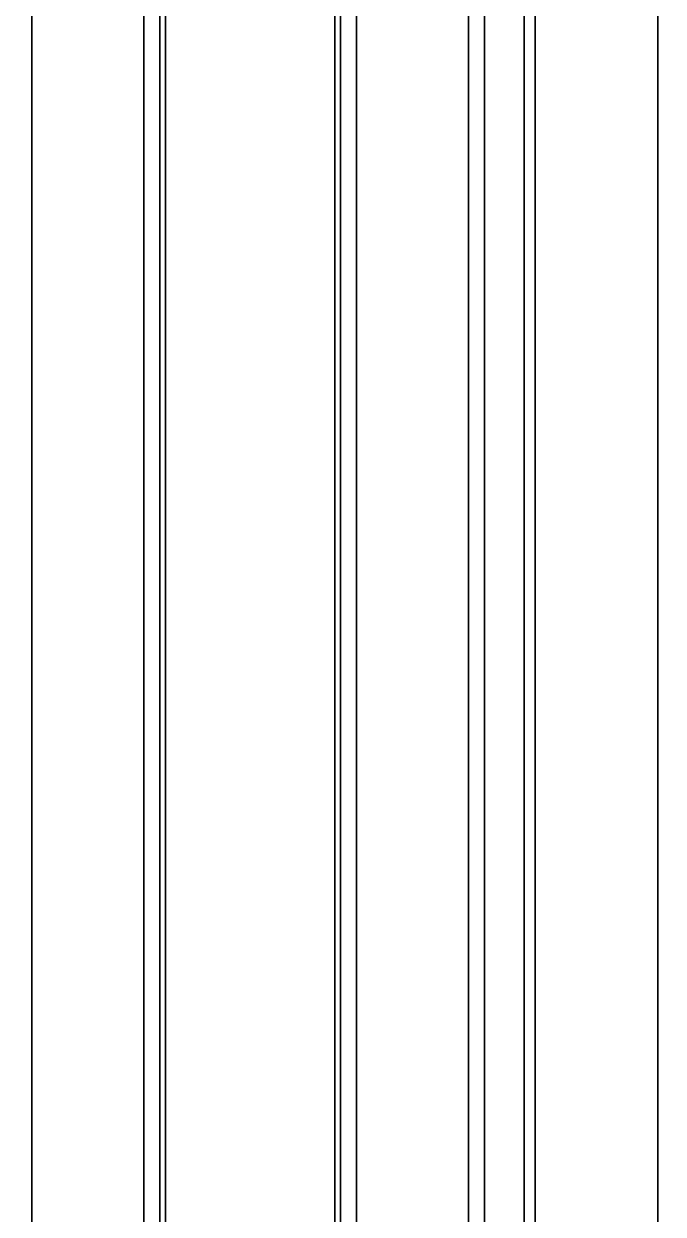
# Model space of a CAD drawing. Header units: millimetres. Extents: x 32496 to 166256, y 3504 to 23939.
# Drawn here: x 144849 to 145204, y 12922 to 13582 of the extents above; entities that cross this region are included whole.
import ezdxf

# ---------------------------------------------------------------- set-up
doc = ezdxf.new("R2010")
doc.units = ezdxf.units.MM
doc.layers.get('0').update_dxf_attribs({"lineweight": 35})
doc.layers.add('THICK', color=7, linetype='Continuous', lineweight=0)
doc.styles.add('TH_GBDIM', font='仿宋_GB2312.ttf', dxfattribs={"width": 0.8})
doc.dimstyles.new('TH_GBDIM', dxfattribs={"dimscale": 42, "dimtxt": 3, "dimasz": 3, "dimexe": 1.2, "dimexo": 0, "dimgap": 1, "dimtad": 1, "dimdec": 1, "dimdsep": 46, "dimtxsty": 'TH_GBDIM', "dimcen": 2.5, "dimdle": 252, "dimclrd": 4, "dimclre": 4, "dimclrt": 3, "dimadec": 0, "dimazin": 2, "dimtfac": 0.714286, "dimtdec": 1, "dimtmove": 0, "dimatfit": 3, "dimfxl": 1, "dimtolj": 1, "dimarcsym": 0})

# ---------------------------------------------------------------- blocks, each defined once
blk = doc.blocks.new('8-1250')
at = {"linetype": 'Continuous'}
for p, q in [((-3742.63, -34671.29), (-3742.63, -32152.29)), ((-3680.63, -34671.29), (-3680.63, -32152.29)), ((-3671.63, -32152.29), (-3671.63, -34671.29)), ((-3668.63, -32152.29), (-3668.63, -34671.29)), ((-3574.63, -32152.29), (-3574.63, -34671.29)), ((-3571.63, -32152.29), (-3571.63, -34671.29)), ((-3562.63, -32152.29), (-3562.63, -34671.29)), ((-3500.63, -32152.29), (-3500.63, -34671.29)), ((-3491.63, -32232.29), (-3491.63, -34591.29)), ((-3469.63, -32251.79), (-3469.63, -34571.79)), ((-3463.63, -34571.79), (-3463.63, -32251.79)), ((-3395.63, -32251.79), (-3395.63, -34571.79))]:
    blk.add_line(p, q, dxfattribs=at)

msp = doc.modelspace()

# ---------------------------------------------------------------- block references
at = {"color": 6}
msp.add_blockref('8-1250', (148596.331, 46906.597), dxfattribs=at)

# ---------------------------------------------------------------- leaders
at = {"layer": 'THICK', "lineweight": -3}
msp.add_leader([(146450.599, 13213.889), (145599.61, 11716.687), (143661.118, 11716.687)], dimstyle='TH_GBDIM', override={"dimscale": 30, "dimarcsym": 2}, dxfattribs=at)

doc.saveas('drawing.dxf')
